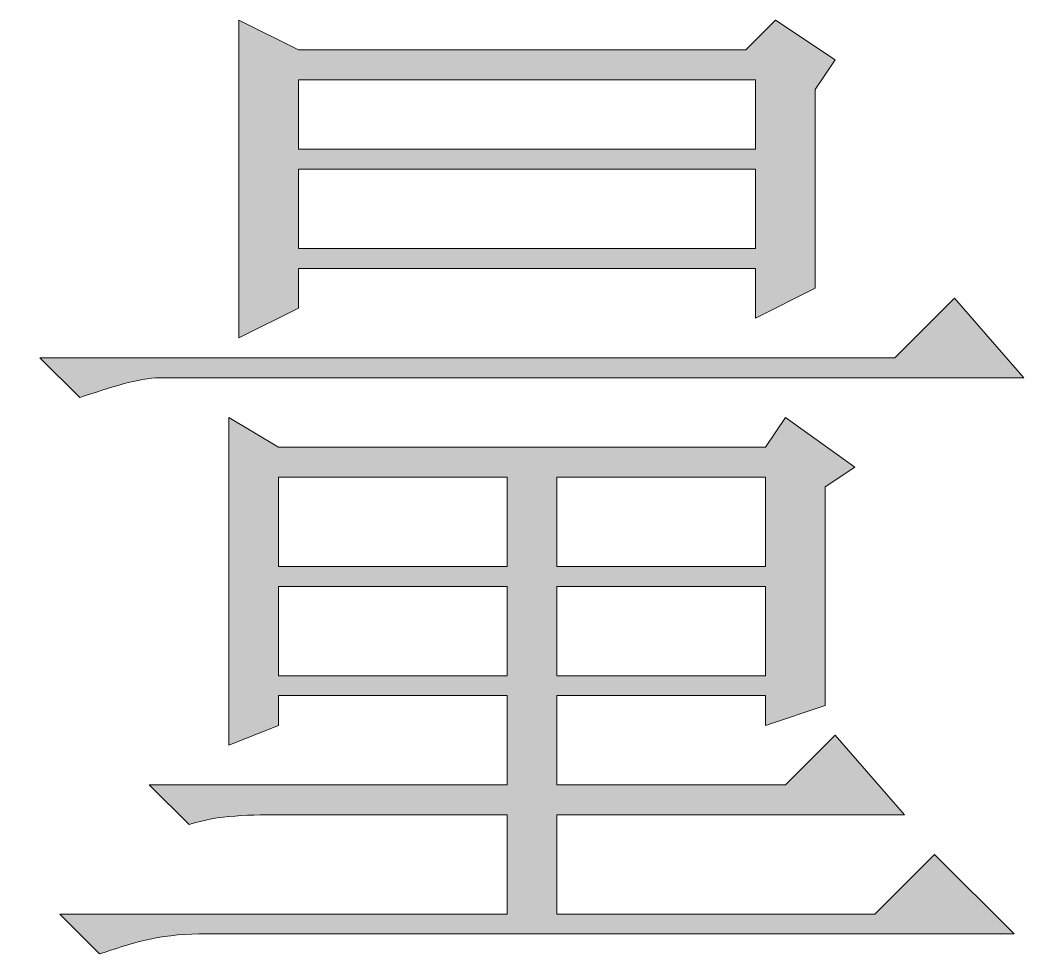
# Model space of a CAD drawing. Header units: millimetres. Extents: x 0 to 297, y 0 to 208.
# Drawn here: x 245.461 to 247.397, y 11.078 to 12.88 of the extents above; entities that cross this region are included whole.
import ezdxf

# ---------------------------------------------------------------- set-up
doc = ezdxf.new("R2010")
doc.units = ezdxf.units.MM

msp = doc.modelspace()

# ---------------------------------------------------------------- hatches: boundary and pattern name
h = msp.add_hatch(color=7)
edge = h.paths.add_edge_path(flags=0)
edge.add_spline(control_points=[(244.445367, 11.959465), (244.445367, 11.959465), (244.445367, 11.748857), (244.445367, 11.748857), (244.445367, 11.748857), (244.828836, 11.748857), (244.828836, 11.748857), (244.828836, 11.748857), (244.828836, 11.959465), (244.828836, 11.959465), (244.828836, 11.959465), (244.445367, 11.959465), (244.445367, 11.959465), (244.445367, 11.959465), (244.445367, 11.959465), (244.445367, 11.959465)], knot_values=[0, 0, 0, 0, 1, 1, 1, 2, 2, 2, 3, 3, 3, 4, 4, 4, 5, 5, 5, 5], degree=3, periodic=1)
edge = h.paths.add_edge_path(flags=0)
edge.add_spline(control_points=[(243.813189, 11.595399), (243.832239, 11.729454), (243.832239, 11.84446), (243.832239, 11.959465), (243.832239, 12.074471), (243.832239, 12.208879), (243.813189, 12.323885), (243.813189, 12.323885), (243.947244, 12.266382), (243.947244, 12.266382), (243.947244, 12.266382), (244.330714, 12.266382), (244.330714, 12.266382), (244.330714, 12.266382), (244.330714, 12.43889), (244.330714, 12.43889), (244.330714, 12.43889), (243.813189, 12.43889), (243.813189, 12.43889), (243.755686, 12.43889), (243.678781, 12.43889), (243.621278, 12.419488), (243.621278, 12.419488), (243.563775, 12.496393), (243.563775, 12.496393), (243.563775, 12.496393), (244.330714, 12.496393), (244.330714, 12.496393), (244.330714, 12.496393), (244.330714, 12.687951), (244.330714, 12.687951), (244.06225, 12.668549), (243.851289, 12.668549), (243.736283, 12.668549), (243.736283, 12.668549), (243.736283, 12.687951), (243.736283, 12.687951), (243.985697, 12.707001), (244.234758, 12.745454), (244.445367, 12.764504), (244.656328, 12.802957), (244.809786, 12.841057), (244.886339, 12.87951), (244.886339, 12.87951), (245.001344, 12.745454), (245.001344, 12.745454), (244.943842, 12.745454), (244.867289, 12.745454), (244.809786, 12.745454), (244.732881, 12.726051), (244.617875, 12.726051), (244.445367, 12.707001), (244.445367, 12.707001), (244.445367, 12.496393), (244.445367, 12.496393), (244.445367, 12.496393), (244.962892, 12.496393), (244.962892, 12.496393), (244.962892, 12.496393), (245.077897, 12.611046), (245.077897, 12.611046), (245.077897, 12.611046), (245.231356, 12.43889), (245.231356, 12.43889), (245.231356, 12.43889), (244.445367, 12.43889), (244.445367, 12.43889), (244.445367, 12.43889), (244.445367, 12.266382), (244.445367, 12.266382), (244.445367, 12.266382), (244.828836, 12.266382), (244.828836, 12.266382), (244.828836, 12.266382), (244.886339, 12.342935), (244.886339, 12.342935), (244.886339, 12.342935), (245.001344, 12.246979), (245.001344, 12.246979), (245.001344, 12.246979), (244.943842, 12.189476), (244.943842, 12.189476), (244.943842, 11.959465), (244.943842, 11.786957), (244.943842, 11.652901), (244.943842, 11.652901), (244.828836, 11.595399), (244.828836, 11.595399), (244.828836, 11.595399), (244.828836, 11.691354), (244.828836, 11.691354), (244.828836, 11.691354), (244.445367, 11.691354), (244.445367, 11.691354), (244.445367, 11.691354), (244.445367, 11.480393), (244.445367, 11.480393), (244.445367, 11.480393), (244.867289, 11.480393), (244.867289, 11.480393), (244.867289, 11.480393), (244.982294, 11.576349), (244.982294, 11.576349), (244.982294, 11.576349), (245.11635, 11.42289), (245.11635, 11.42289), (245.11635, 11.42289), (244.445367, 11.42289), (244.445367, 11.42289), (244.445367, 11.42289), (244.445367, 11.192879), (244.445367, 11.192879), (244.445367, 11.192879), (245.039797, 11.192879), (245.039797, 11.192879), (245.039797, 11.192879), (245.173853, 11.327288), (245.173853, 11.327288), (245.173853, 11.327288), (245.327311, 11.135376), (245.327311, 11.135376), (245.327311, 11.135376), (243.717233, 11.135376), (243.717233, 11.135376), (243.659731, 11.135376), (243.583178, 11.135376), (243.525675, 11.116326), (243.525675, 11.116326), (243.468172, 11.192879), (243.468172, 11.192879), (243.468172, 11.192879), (244.330714, 11.192879), (244.330714, 11.192879), (244.330714, 11.192879), (244.330714, 11.42289), (244.330714, 11.42289), (244.330714, 11.42289), (243.928194, 11.42289), (243.928194, 11.42289), (243.851289, 11.42289), (243.793786, 11.42289), (243.736283, 11.40384), (243.736283, 11.40384), (243.659731, 11.480393), (243.659731, 11.480393), (243.659731, 11.480393), (244.330714, 11.480393), (244.330714, 11.480393), (244.330714, 11.480393), (244.330714, 11.691354), (244.330714, 11.691354), (244.330714, 11.691354), (243.947244, 11.691354), (243.947244, 11.691354), (243.947244, 11.691354), (243.947244, 11.652901), (243.947244, 11.652901), (243.947244, 11.652901), (243.813189, 11.595399), (243.813189, 11.595399), (243.813189, 11.595399), (243.813189, 11.595399), (243.813189, 11.595399)], knot_values=[0, 0, 0, 0, 1, 1, 1, 2, 2, 2, 3, 3, 3, 4, 4, 4, 5, 5, 5, 6, 6, 6, 7, 7, 7, 8, 8, 8, 9, 9, 9, 10, 10, 10, 11, 11, 11, 12, 12, 12, 13, 13, 13, 14, 14, 14, 15, 15, 15, 16, 16, 16, 17, 17, 17, 18, 18, 18, 19, 19, 19, 20, 20, 20, 21, 21, 21, 22, 22, 22, 23, 23, 23, 24, 24, 24, 25, 25, 25, 26, 26, 26, 27, 27, 27, 28, 28, 28, 29, 29, 29, 30, 30, 30, 31, 31, 31, 32, 32, 32, 33, 33, 33, 34, 34, 34, 35, 35, 35, 36, 36, 36, 37, 37, 37, 38, 38, 38, 39, 39, 39, 40, 40, 40, 41, 41, 41, 42, 42, 42, 43, 43, 43, 44, 44, 44, 45, 45, 45, 46, 46, 46, 47, 47, 47, 48, 48, 48, 49, 49, 49, 50, 50, 50, 51, 51, 51, 52, 52, 52, 53, 53, 53, 54, 54, 54, 54], degree=3, periodic=1)
edge = h.paths.add_edge_path(flags=0)
edge.add_spline(control_points=[(243.947244, 12.208879), (243.947244, 12.208879), (243.947244, 11.997918), (243.947244, 11.997918), (243.947244, 11.997918), (244.330714, 11.997918), (244.330714, 11.997918), (244.330714, 11.997918), (244.330714, 12.208879), (244.330714, 12.208879), (244.330714, 12.208879), (243.947244, 12.208879), (243.947244, 12.208879), (243.947244, 12.208879), (243.947244, 12.208879), (243.947244, 12.208879)], knot_values=[0, 0, 0, 0, 1, 1, 1, 2, 2, 2, 3, 3, 3, 4, 4, 4, 5, 5, 5, 5], degree=3, periodic=1)
edge = h.paths.add_edge_path(flags=0)
edge.add_spline(control_points=[(243.947244, 11.959465), (243.947244, 11.959465), (243.947244, 11.748857), (243.947244, 11.748857), (243.947244, 11.748857), (244.330714, 11.748857), (244.330714, 11.748857), (244.330714, 11.748857), (244.330714, 11.959465), (244.330714, 11.959465), (244.330714, 11.959465), (243.947244, 11.959465), (243.947244, 11.959465), (243.947244, 11.959465), (243.947244, 11.959465), (243.947244, 11.959465)], knot_values=[0, 0, 0, 0, 1, 1, 1, 2, 2, 2, 3, 3, 3, 4, 4, 4, 5, 5, 5, 5], degree=3, periodic=1)
edge = h.paths.add_edge_path(flags=0)
edge.add_spline(control_points=[(244.445367, 12.208879), (244.445367, 12.208879), (244.445367, 11.997918), (244.445367, 11.997918), (244.445367, 11.997918), (244.828836, 11.997918), (244.828836, 11.997918), (244.828836, 11.997918), (244.828836, 12.208879), (244.828836, 12.208879), (244.828836, 12.208879), (244.445367, 12.208879), (244.445367, 12.208879), (244.445367, 12.208879), (244.445367, 12.208879), (244.445367, 12.208879)], knot_values=[0, 0, 0, 0, 1, 1, 1, 2, 2, 2, 3, 3, 3, 4, 4, 4, 5, 5, 5, 5], degree=3, periodic=1)
edge = h.paths.add_edge_path(flags=0)
edge.add_spline(control_points=[(245.959489, 11.997918), (245.959489, 11.997918), (245.959489, 11.82541), (245.959489, 11.82541), (245.959489, 11.82541), (246.400461, 11.82541), (246.400461, 11.82541), (246.400461, 11.82541), (246.400461, 11.997918), (246.400461, 11.997918), (246.400461, 11.997918), (245.959489, 11.997918), (245.959489, 11.997918), (245.959489, 11.997918), (245.959489, 11.997918), (245.959489, 11.997918)], knot_values=[0, 0, 0, 0, 1, 1, 1, 2, 2, 2, 3, 3, 3, 4, 4, 4, 5, 5, 5, 5], degree=3, periodic=1)
edge = h.paths.add_edge_path(flags=0)
edge.add_spline(control_points=[(246.496064, 11.997918), (246.496064, 11.997918), (246.496064, 11.82541), (246.496064, 11.82541), (246.496064, 11.82541), (246.898583, 11.82541), (246.898583, 11.82541), (246.898583, 11.82541), (246.898583, 11.997918), (246.898583, 11.997918), (246.898583, 11.997918), (246.496064, 11.997918), (246.496064, 11.997918), (246.496064, 11.997918), (246.496064, 11.997918), (246.496064, 11.997918)], knot_values=[0, 0, 0, 0, 1, 1, 1, 2, 2, 2, 3, 3, 3, 4, 4, 4, 5, 5, 5, 5], degree=3, periodic=1)
edge = h.paths.add_edge_path(flags=0)
edge.add_spline(control_points=[(245.959489, 11.786957), (245.959489, 11.786957), (245.959489, 11.614449), (245.959489, 11.614449), (245.959489, 11.614449), (246.400461, 11.614449), (246.400461, 11.614449), (246.400461, 11.614449), (246.400461, 11.786957), (246.400461, 11.786957), (246.400461, 11.786957), (245.959489, 11.786957), (245.959489, 11.786957), (245.959489, 11.786957), (245.959489, 11.786957), (245.959489, 11.786957)], knot_values=[0, 0, 0, 0, 1, 1, 1, 2, 2, 2, 3, 3, 3, 4, 4, 4, 5, 5, 5, 5], degree=3, periodic=1)
edge = h.paths.add_edge_path(flags=0)
edge.add_spline(control_points=[(246.496064, 11.786957), (246.496064, 11.786957), (246.496064, 11.614449), (246.496064, 11.614449), (246.496064, 11.614449), (246.898583, 11.614449), (246.898583, 11.614449), (246.898583, 11.614449), (246.898583, 11.786957), (246.898583, 11.786957), (246.898583, 11.786957), (246.496064, 11.786957), (246.496064, 11.786957), (246.496064, 11.786957), (246.496064, 11.786957), (246.496064, 11.786957)], knot_values=[0, 0, 0, 0, 1, 1, 1, 2, 2, 2, 3, 3, 3, 4, 4, 4, 5, 5, 5, 5], degree=3, periodic=1)
edge = h.paths.add_edge_path(flags=0)
edge.add_spline(control_points=[(247.013589, 11.978868), (247.013589, 11.767907), (247.013589, 11.633851), (247.013589, 11.556946), (247.013589, 11.556946), (246.898583, 11.518846), (246.898583, 11.518846), (246.898583, 11.518846), (246.898583, 11.576349), (246.898583, 11.576349), (246.898583, 11.576349), (246.496064, 11.576349), (246.496064, 11.576349), (246.496064, 11.576349), (246.496064, 11.40384), (246.496064, 11.40384), (246.496064, 11.40384), (246.937036, 11.40384), (246.937036, 11.40384), (246.937036, 11.40384), (247.032992, 11.499796), (247.032992, 11.499796), (247.032992, 11.499796), (247.167047, 11.346338), (247.167047, 11.346338), (247.167047, 11.346338), (246.496064, 11.346338), (246.496064, 11.346338), (246.496064, 11.346338), (246.496064, 11.154779), (246.496064, 11.154779), (246.496064, 11.154779), (247.109544, 11.154779), (247.109544, 11.154779), (247.109544, 11.154779), (247.22455, 11.269785), (247.22455, 11.269785), (247.22455, 11.269785), (247.378008, 11.116326), (247.378008, 11.116326), (247.378008, 11.116326), (245.806383, 11.116326), (245.806383, 11.116326), (245.729478, 11.116326), (245.671975, 11.097276), (245.614472, 11.077874), (245.614472, 11.077874), (245.537919, 11.154779), (245.537919, 11.154779), (245.537919, 11.154779), (246.400461, 11.154779), (246.400461, 11.154779), (246.400461, 11.154779), (246.400461, 11.346338), (246.400461, 11.346338), (246.400461, 11.346338), (245.978892, 11.346338), (245.978892, 11.346338), (245.901986, 11.346338), (245.844483, 11.346338), (245.786981, 11.327288), (245.786981, 11.327288), (245.710428, 11.40384), (245.710428, 11.40384), (245.710428, 11.40384), (246.400461, 11.40384), (246.400461, 11.40384), (246.400461, 11.40384), (246.400461, 11.576349), (246.400461, 11.576349), (246.400461, 11.576349), (245.959489, 11.576349), (245.959489, 11.576349), (245.959489, 11.576349), (245.959489, 11.518846), (245.959489, 11.518846), (245.959489, 11.518846), (245.863886, 11.480393), (245.863886, 11.480393), (245.863886, 11.595399), (245.863886, 11.691354), (245.863886, 11.80636), (245.863886, 11.901963), (245.863886, 12.016968), (245.863886, 12.112924), (245.863886, 12.112924), (245.959489, 12.055421), (245.959489, 12.055421), (245.959489, 12.055421), (246.898583, 12.055421), (246.898583, 12.055421), (246.898583, 12.055421), (246.937036, 12.112924), (246.937036, 12.112924), (246.937036, 12.112924), (247.071092, 12.016968), (247.071092, 12.016968), (247.071092, 12.016968), (247.013589, 11.978868), (247.013589, 11.978868), (247.013589, 11.978868), (247.013589, 11.978868), (247.013589, 11.978868)], knot_values=[0, 0, 0, 0, 1, 1, 1, 2, 2, 2, 3, 3, 3, 4, 4, 4, 5, 5, 5, 6, 6, 6, 7, 7, 7, 8, 8, 8, 9, 9, 9, 10, 10, 10, 11, 11, 11, 12, 12, 12, 13, 13, 13, 14, 14, 14, 15, 15, 15, 16, 16, 16, 17, 17, 17, 18, 18, 18, 19, 19, 19, 20, 20, 20, 21, 21, 21, 22, 22, 22, 23, 23, 23, 24, 24, 24, 25, 25, 25, 26, 26, 26, 27, 27, 27, 28, 28, 28, 29, 29, 29, 30, 30, 30, 31, 31, 31, 32, 32, 32, 33, 33, 33, 34, 34, 34, 34], degree=3, periodic=1)
edge = h.paths.add_edge_path(flags=0)
edge.add_spline(control_points=[(245.997942, 12.764504), (245.997942, 12.764504), (245.997942, 12.630449), (245.997942, 12.630449), (245.997942, 12.630449), (246.879533, 12.630449), (246.879533, 12.630449), (246.879533, 12.630449), (246.879533, 12.764504), (246.879533, 12.764504), (246.879533, 12.764504), (245.997942, 12.764504), (245.997942, 12.764504), (245.997942, 12.764504), (245.997942, 12.764504), (245.997942, 12.764504)], knot_values=[0, 0, 0, 0, 1, 1, 1, 2, 2, 2, 3, 3, 3, 4, 4, 4, 5, 5, 5, 5], degree=3, periodic=1)
edge = h.paths.add_edge_path(flags=0)
edge.add_spline(control_points=[(245.997942, 12.591996), (245.997942, 12.591996), (245.997942, 12.43889), (245.997942, 12.43889), (245.997942, 12.43889), (246.879533, 12.43889), (246.879533, 12.43889), (246.879533, 12.43889), (246.879533, 12.591996), (246.879533, 12.591996), (246.879533, 12.591996), (245.997942, 12.591996), (245.997942, 12.591996), (245.997942, 12.591996), (245.997942, 12.591996), (245.997942, 12.591996)], knot_values=[0, 0, 0, 0, 1, 1, 1, 2, 2, 2, 3, 3, 3, 4, 4, 4, 5, 5, 5, 5], degree=3, periodic=1)
edge = h.paths.add_edge_path(flags=0)
edge.add_spline(control_points=[(246.994539, 12.745454), (246.994539, 12.553543), (246.994539, 12.419488), (246.994539, 12.361985), (246.994539, 12.361985), (246.879533, 12.304482), (246.879533, 12.304482), (246.879533, 12.304482), (246.879533, 12.400438), (246.879533, 12.400438), (246.879533, 12.400438), (245.997942, 12.400438), (245.997942, 12.400438), (245.997942, 12.400438), (245.997942, 12.323885), (245.997942, 12.323885), (245.997942, 12.323885), (245.882936, 12.266382), (245.882936, 12.266382), (245.882936, 12.361985), (245.882936, 12.45794), (245.882936, 12.591996), (245.882936, 12.726051), (245.882936, 12.822007), (245.882936, 12.87951), (245.882936, 12.87951), (245.997942, 12.822007), (245.997942, 12.822007), (245.997942, 12.822007), (246.860483, 12.822007), (246.860483, 12.822007), (246.860483, 12.822007), (246.917986, 12.87951), (246.917986, 12.87951), (246.917986, 12.87951), (247.032992, 12.802957), (247.032992, 12.802957), (247.032992, 12.802957), (246.994539, 12.745454), (246.994539, 12.745454), (246.994539, 12.745454), (246.994539, 12.745454), (246.994539, 12.745454)], knot_values=[0, 0, 0, 0, 1, 1, 1, 2, 2, 2, 3, 3, 3, 4, 4, 4, 5, 5, 5, 6, 6, 6, 7, 7, 7, 8, 8, 8, 9, 9, 9, 10, 10, 10, 11, 11, 11, 12, 12, 12, 13, 13, 13, 14, 14, 14, 14], degree=3, periodic=1)
edge = h.paths.add_edge_path(flags=0)
edge.add_spline(control_points=[(245.499467, 12.227929), (245.499467, 12.227929), (247.147997, 12.227929), (247.147997, 12.227929), (247.147997, 12.227929), (247.263003, 12.342935), (247.263003, 12.342935), (247.263003, 12.342935), (247.397058, 12.189476), (247.397058, 12.189476), (247.397058, 12.189476), (245.729478, 12.189476), (245.729478, 12.189476), (245.691378, 12.189476), (245.633875, 12.170426), (245.576372, 12.151376), (245.576372, 12.151376), (245.499467, 12.227929), (245.499467, 12.227929), (245.499467, 12.227929), (245.499467, 12.227929), (245.499467, 12.227929)], knot_values=[0, 0, 0, 0, 1, 1, 1, 2, 2, 2, 3, 3, 3, 4, 4, 4, 5, 5, 5, 6, 6, 6, 7, 7, 7, 7], degree=3, periodic=1)

# ---------------------------------------------------------------- linework, layer by layer
at = {"color": 7, "lineweight": 0}
for points, knots in [([(246.994539, 12.745454), (246.994539, 12.553543), (246.994539, 12.419488), (246.994539, 12.361985), (246.994539, 12.361985), (246.879533, 12.304482), (246.879533, 12.304482), (246.879533, 12.304482), (246.879533, 12.400438), (246.879533, 12.400438), (246.879533, 12.400438), (245.997942, 12.400438), (245.997942, 12.400438), (245.997942, 12.400438), (245.997942, 12.323885), (245.997942, 12.323885), (245.997942, 12.323885), (245.882936, 12.266382), (245.882936, 12.266382), (245.882936, 12.361985), (245.882936, 12.45794), (245.882936, 12.591996), (245.882936, 12.726051), (245.882936, 12.822007), (245.882936, 12.87951), (245.882936, 12.87951), (245.997942, 12.822007), (245.997942, 12.822007), (245.997942, 12.822007), (246.860483, 12.822007), (246.860483, 12.822007), (246.860483, 12.822007), (246.917986, 12.87951), (246.917986, 12.87951), (246.917986, 12.87951), (247.032992, 12.802957), (247.032992, 12.802957), (247.032992, 12.802957), (246.994539, 12.745454), (246.994539, 12.745454), (246.994539, 12.745454), (246.994539, 12.745454), (246.994539, 12.745454)], [0, 0, 0, 0, 1, 1, 1, 2, 2, 2, 3, 3, 3, 4, 4, 4, 5, 5, 5, 6, 6, 6, 7, 7, 7, 8, 8, 8, 9, 9, 9, 10, 10, 10, 11, 11, 11, 12, 12, 12, 13, 13, 13, 14, 14, 14, 14]), ([(245.997942, 12.764504), (245.997942, 12.764504), (245.997942, 12.630449), (245.997942, 12.630449), (245.997942, 12.630449), (246.879533, 12.630449), (246.879533, 12.630449), (246.879533, 12.630449), (246.879533, 12.764504), (246.879533, 12.764504), (246.879533, 12.764504), (245.997942, 12.764504), (245.997942, 12.764504), (245.997942, 12.764504), (245.997942, 12.764504), (245.997942, 12.764504)], [0, 0, 0, 0, 1, 1, 1, 2, 2, 2, 3, 3, 3, 4, 4, 4, 5, 5, 5, 5]), ([(245.997942, 12.591996), (245.997942, 12.591996), (245.997942, 12.43889), (245.997942, 12.43889), (245.997942, 12.43889), (246.879533, 12.43889), (246.879533, 12.43889), (246.879533, 12.43889), (246.879533, 12.591996), (246.879533, 12.591996), (246.879533, 12.591996), (245.997942, 12.591996), (245.997942, 12.591996), (245.997942, 12.591996), (245.997942, 12.591996), (245.997942, 12.591996)], [0, 0, 0, 0, 1, 1, 1, 2, 2, 2, 3, 3, 3, 4, 4, 4, 5, 5, 5, 5]), ([(245.499467, 12.227929), (245.499467, 12.227929), (247.147997, 12.227929), (247.147997, 12.227929), (247.147997, 12.227929), (247.263003, 12.342935), (247.263003, 12.342935), (247.263003, 12.342935), (247.397058, 12.189476), (247.397058, 12.189476), (247.397058, 12.189476), (245.729478, 12.189476), (245.729478, 12.189476), (245.691378, 12.189476), (245.633875, 12.170426), (245.576372, 12.151376), (245.576372, 12.151376), (245.499467, 12.227929), (245.499467, 12.227929), (245.499467, 12.227929), (245.499467, 12.227929), (245.499467, 12.227929)], [0, 0, 0, 0, 1, 1, 1, 2, 2, 2, 3, 3, 3, 4, 4, 4, 5, 5, 5, 6, 6, 6, 7, 7, 7, 7]), ([(247.013589, 11.978868), (247.013589, 11.767907), (247.013589, 11.633851), (247.013589, 11.556946), (247.013589, 11.556946), (246.898583, 11.518846), (246.898583, 11.518846), (246.898583, 11.518846), (246.898583, 11.576349), (246.898583, 11.576349), (246.898583, 11.576349), (246.496064, 11.576349), (246.496064, 11.576349), (246.496064, 11.576349), (246.496064, 11.40384), (246.496064, 11.40384), (246.496064, 11.40384), (246.937036, 11.40384), (246.937036, 11.40384), (246.937036, 11.40384), (247.032992, 11.499796), (247.032992, 11.499796), (247.032992, 11.499796), (247.167047, 11.346338), (247.167047, 11.346338), (247.167047, 11.346338), (246.496064, 11.346338), (246.496064, 11.346338), (246.496064, 11.346338), (246.496064, 11.154779), (246.496064, 11.154779), (246.496064, 11.154779), (247.109544, 11.154779), (247.109544, 11.154779), (247.109544, 11.154779), (247.22455, 11.269785), (247.22455, 11.269785), (247.22455, 11.269785), (247.378008, 11.116326), (247.378008, 11.116326), (247.378008, 11.116326), (245.806383, 11.116326), (245.806383, 11.116326), (245.729478, 11.116326), (245.671975, 11.097276), (245.614472, 11.077874), (245.614472, 11.077874), (245.537919, 11.154779), (245.537919, 11.154779), (245.537919, 11.154779), (246.400461, 11.154779), (246.400461, 11.154779), (246.400461, 11.154779), (246.400461, 11.346338), (246.400461, 11.346338), (246.400461, 11.346338), (245.978892, 11.346338), (245.978892, 11.346338), (245.901986, 11.346338), (245.844483, 11.346338), (245.786981, 11.327288), (245.786981, 11.327288), (245.710428, 11.40384), (245.710428, 11.40384), (245.710428, 11.40384), (246.400461, 11.40384), (246.400461, 11.40384), (246.400461, 11.40384), (246.400461, 11.576349), (246.400461, 11.576349), (246.400461, 11.576349), (245.959489, 11.576349), (245.959489, 11.576349), (245.959489, 11.576349), (245.959489, 11.518846), (245.959489, 11.518846), (245.959489, 11.518846), (245.863886, 11.480393), (245.863886, 11.480393), (245.863886, 11.595399), (245.863886, 11.691354), (245.863886, 11.80636), (245.863886, 11.901963), (245.863886, 12.016968), (245.863886, 12.112924), (245.863886, 12.112924), (245.959489, 12.055421), (245.959489, 12.055421), (245.959489, 12.055421), (246.898583, 12.055421), (246.898583, 12.055421), (246.898583, 12.055421), (246.937036, 12.112924), (246.937036, 12.112924), (246.937036, 12.112924), (247.071092, 12.016968), (247.071092, 12.016968), (247.071092, 12.016968), (247.013589, 11.978868), (247.013589, 11.978868), (247.013589, 11.978868), (247.013589, 11.978868), (247.013589, 11.978868)], [0, 0, 0, 0, 1, 1, 1, 2, 2, 2, 3, 3, 3, 4, 4, 4, 5, 5, 5, 6, 6, 6, 7, 7, 7, 8, 8, 8, 9, 9, 9, 10, 10, 10, 11, 11, 11, 12, 12, 12, 13, 13, 13, 14, 14, 14, 15, 15, 15, 16, 16, 16, 17, 17, 17, 18, 18, 18, 19, 19, 19, 20, 20, 20, 21, 21, 21, 22, 22, 22, 23, 23, 23, 24, 24, 24, 25, 25, 25, 26, 26, 26, 27, 27, 27, 28, 28, 28, 29, 29, 29, 30, 30, 30, 31, 31, 31, 32, 32, 32, 33, 33, 33, 34, 34, 34, 34]), ([(245.959489, 11.997918), (245.959489, 11.997918), (245.959489, 11.82541), (245.959489, 11.82541), (245.959489, 11.82541), (246.400461, 11.82541), (246.400461, 11.82541), (246.400461, 11.82541), (246.400461, 11.997918), (246.400461, 11.997918), (246.400461, 11.997918), (245.959489, 11.997918), (245.959489, 11.997918), (245.959489, 11.997918), (245.959489, 11.997918), (245.959489, 11.997918)], [0, 0, 0, 0, 1, 1, 1, 2, 2, 2, 3, 3, 3, 4, 4, 4, 5, 5, 5, 5]), ([(246.496064, 11.997918), (246.496064, 11.997918), (246.496064, 11.82541), (246.496064, 11.82541), (246.496064, 11.82541), (246.898583, 11.82541), (246.898583, 11.82541), (246.898583, 11.82541), (246.898583, 11.997918), (246.898583, 11.997918), (246.898583, 11.997918), (246.496064, 11.997918), (246.496064, 11.997918), (246.496064, 11.997918), (246.496064, 11.997918), (246.496064, 11.997918)], [0, 0, 0, 0, 1, 1, 1, 2, 2, 2, 3, 3, 3, 4, 4, 4, 5, 5, 5, 5]), ([(245.959489, 11.786957), (245.959489, 11.786957), (245.959489, 11.614449), (245.959489, 11.614449), (245.959489, 11.614449), (246.400461, 11.614449), (246.400461, 11.614449), (246.400461, 11.614449), (246.400461, 11.786957), (246.400461, 11.786957), (246.400461, 11.786957), (245.959489, 11.786957), (245.959489, 11.786957), (245.959489, 11.786957), (245.959489, 11.786957), (245.959489, 11.786957)], [0, 0, 0, 0, 1, 1, 1, 2, 2, 2, 3, 3, 3, 4, 4, 4, 5, 5, 5, 5]), ([(246.496064, 11.786957), (246.496064, 11.786957), (246.496064, 11.614449), (246.496064, 11.614449), (246.496064, 11.614449), (246.898583, 11.614449), (246.898583, 11.614449), (246.898583, 11.614449), (246.898583, 11.786957), (246.898583, 11.786957), (246.898583, 11.786957), (246.496064, 11.786957), (246.496064, 11.786957), (246.496064, 11.786957), (246.496064, 11.786957), (246.496064, 11.786957)], [0, 0, 0, 0, 1, 1, 1, 2, 2, 2, 3, 3, 3, 4, 4, 4, 5, 5, 5, 5])]:
    msp.add_open_spline(points, degree=3, knots=knots, dxfattribs=at)

doc.saveas('drawing.dxf')
